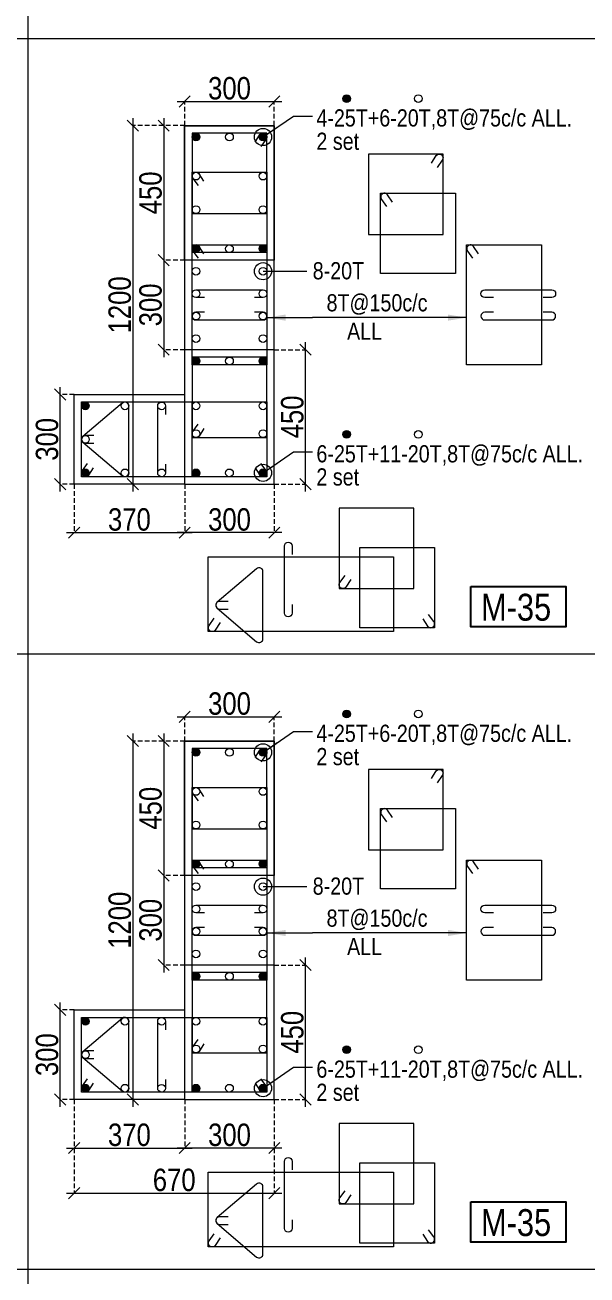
# Model space of a CAD drawing. Header units: millimetres. Extents: x 1112055 to 3390982, y -148532 to 766891.
# Drawn here: x 2112523 to 2120045, y 28875 to 45613 of the extents above; entities that cross this region are included whole.
import ezdxf
from ezdxf.enums import TextEntityAlignment as Align

# ---------------------------------------------------------------- set-up
doc = ezdxf.new("R2010")
doc.units = ezdxf.units.MM
doc.header["$PDMODE"] = 35
doc.header["$PDSIZE"] = -25
doc.linetypes.add('DASHED2', pattern=[0.375, 0.25, -0.125])
for name, color, linetype, lineweight in [('B COL', 1, 'Continuous', 30), ('B COL. SIZE DIM', 220, 'Continuous', 25), ('B COLSCH', 204, 'Continuous', 20), ('B STEEL', 34, 'Continuous', 15), ('B-ST TEXT', 7, 'Continuous', 9)]:
    doc.layers.add(name, color=color, linetype=linetype, lineweight=lineweight)
doc.layers.add('B TEXT', color=7, linetype='Continuous')
doc.styles.add('dim inside', font='romans.shx', dxfattribs={"width": 0.8, "height": 125})
doc.styles.add('SWINC', font='swissc.ttf')
doc.styles.add('TAHOMA', font='tahoma.ttf')
doc.dimstyles.new('dim inside', dxfattribs={"dimtxt": 125, "dimasz": 100, "dimexe": 0, "dimexo": 0, "dimgap": 10, "dimtad": 0, "dimdec": 0, "dimzin": 0, "dimdsep": 46, "dimtxsty": 'dim inside', "dimblk": 'SMALL', "dimcen": 0.09, "dimadec": 0, "dimazin": 0, "dimtfac": 1, "dimtdec": 0, "dimtofl": 0, "dimtmove": 0, "dimatfit": 3, "dimfxl": 1, "dimtolj": 1, "dimtzin": 0, "dimarcsym": 2})
doc.dimstyles.new('PARESH', dxfattribs={"dimscale": 0, "dimtxt": 300, "dimasz": 150, "dimexe": 150, "dimexo": 150, "dimgap": 25, "dimtad": 1, "dimdec": 0, "dimzin": 0, "dimdsep": 46, "dimtxsty": 'TAHOMA', "dimblk": 'ARCHTICK', "dimcen": 100, "dimdle": 150, "dimclrd": 251, "dimclre": 251, "dimclrt": 6, "dimadec": 0, "dimazin": 0, "dimtfac": 1, "dimtdec": 0, "dimtix": 1, "dimtofl": 0, "dimtmove": 0, "dimatfit": 2, "dimfxl": 0.18, "dimtolj": 1, "dimtzin": 0, "dimlwd": 9, "dimlwe": 9, "dimarcsym": 0})

# ---------------------------------------------------------------- blocks, each defined once
blk = doc.blocks.new('_Oblique')
at = {"color": 0, "linetype": 'ByBlock', "lineweight": -2}
blk.add_line((-0.5, -0.5), (0.5, 0.5), dxfattribs=at)
blk = doc.blocks.new('*D3681')
at = {"layer": 'B COL. SIZE DIM', "color": 250, "lineweight": 9, "ltscale": 250, "transparency": 16777216}
blk.add_line((2114560, 36350), (2115960, 36350), dxfattribs=at)
at = {"layer": 'B COL. SIZE DIM', "color": 250, "linetype": 'DASHED2', "lineweight": 9, "ltscale": 250, "transparency": 16777216}
for p, q in [((2114660, 36025), (2114660, 36350)), ((2115860, 36025), (2115860, 36350))]:
    blk.add_line(p, q, dxfattribs=at)
at = {"layer": 'Defpoints', "color": 0, "transparency": 16777216}
for p in [(2115860, 36350), (2114660, 36025), (2115860, 36025)]:
    blk.add_point(p, dxfattribs=at)
at = {"layer": 'B COL. SIZE DIM', "color": 250, "lineweight": 9, "transparency": 16777216, "xscale": 150, "yscale": 150, "zscale": 150, "rotation": 180}
blk.add_blockref('_Oblique', (2114660, 36350), dxfattribs=at)
at = {"layer": 'B COL. SIZE DIM', "color": 250, "lineweight": 9, "transparency": 16777216, "xscale": 150, "yscale": 150, "zscale": 150}
blk.add_blockref('_Oblique', (2115860, 36350), dxfattribs=at)
at = {"layer": 'B COL. SIZE DIM', "color": 6, "transparency": 16777216, "insert": (2115260, 36525), "char_height": 300, "attachment_point": 5, "style": 'SWINC'}
blk.add_mtext('\\A1;300', dxfattribs=at)
blk = doc.blocks.new('*D3682')
at = {"layer": 'B COL. SIZE DIM', "color": 250, "lineweight": 9, "ltscale": 250, "transparency": 16777216}
blk.add_line((2114379, 34325), (2114379, 32925), dxfattribs=at)
at = {"layer": 'B COL. SIZE DIM', "color": 250, "linetype": 'DASHED2', "lineweight": 9, "ltscale": 250, "transparency": 16777216}
for p, q in [((2114660, 34225), (2114379, 34225)), ((2114660, 33025), (2114379, 33025))]:
    blk.add_line(p, q, dxfattribs=at)
at = {"layer": 'Defpoints', "color": 0, "transparency": 16777216}
for p in [(2114660, 34225), (2114379, 33025), (2114660, 33025)]:
    blk.add_point(p, dxfattribs=at)
at = {"layer": 'B COL. SIZE DIM', "color": 250, "lineweight": 9, "transparency": 16777216, "xscale": 150, "yscale": 150, "zscale": 150}
for p, rotation in [((2114379, 34225), 90), ((2114379, 33025), 270)]:
    blk.add_blockref('_Oblique', p, dxfattribs=dict(at, rotation=rotation))
at = {"layer": 'B COL. SIZE DIM', "color": 6, "transparency": 16777216, "insert": (2114204, 33625), "char_height": 300, "attachment_point": 5, "rotation": 90, "style": 'SWINC'}
blk.add_mtext('\\A1;300', dxfattribs=at)
blk = doc.blocks.new('*D3683')
at = {"layer": 'B COL. SIZE DIM', "color": 250, "lineweight": 9, "ltscale": 250, "transparency": 16777216}
blk.add_line((2114379, 36125), (2114379, 34125), dxfattribs=at)
at = {"layer": 'B COL. SIZE DIM', "color": 250, "linetype": 'DASHED2', "lineweight": 9, "ltscale": 250, "transparency": 16777216}
for p, q in [((2114660, 36025), (2114379, 36025)), ((2114660, 34225), (2114379, 34225))]:
    blk.add_line(p, q, dxfattribs=at)
at = {"layer": 'Defpoints', "color": 0, "transparency": 16777216}
for p in [(2114660, 36025), (2114379, 34225), (2114660, 34225)]:
    blk.add_point(p, dxfattribs=at)
at = {"layer": 'B COL. SIZE DIM', "color": 250, "lineweight": 9, "transparency": 16777216, "xscale": 150, "yscale": 150, "zscale": 150}
for p, rotation in [((2114379, 36025), 90), ((2114379, 34225), 270)]:
    blk.add_blockref('_Oblique', p, dxfattribs=dict(at, rotation=rotation))
at = {"layer": 'B COL. SIZE DIM', "color": 6, "transparency": 16777216, "insert": (2114204, 35125), "char_height": 300, "attachment_point": 5, "rotation": 90, "style": 'SWINC'}
blk.add_mtext('\\A1;450', dxfattribs=at)
blk = doc.blocks.new('*D3684')
at = {"layer": 'B COL. SIZE DIM', "color": 250, "linetype": 'DASHED2', "lineweight": 9, "ltscale": 250, "transparency": 16777216}
for p, q in [((2115860, 33025), (2116277, 33025)), ((2115860, 31225), (2116277, 31225))]:
    blk.add_line(p, q, dxfattribs=at)
at = {"layer": 'B COL. SIZE DIM', "color": 250, "lineweight": 9, "ltscale": 250, "transparency": 16777216}
blk.add_line((2116277, 31125), (2116277, 33125), dxfattribs=at)
at = {"layer": 'Defpoints', "color": 0, "transparency": 16777216}
for p in [(2115860, 33025), (2116277, 33025), (2115860, 31225)]:
    blk.add_point(p, dxfattribs=at)
at = {"layer": 'B COL. SIZE DIM', "color": 250, "lineweight": 9, "transparency": 16777216, "xscale": 150, "yscale": 150, "zscale": 150}
for p, rotation in [((2116277, 33025), 90), ((2116277, 31225), 270)]:
    blk.add_blockref('_Oblique', p, dxfattribs=dict(at, rotation=rotation))
at = {"layer": 'B COL. SIZE DIM', "color": 6, "transparency": 16777216, "insert": (2116102, 32125), "char_height": 300, "attachment_point": 5, "rotation": 90, "style": 'SWINC'}
blk.add_mtext('\\A1;450', dxfattribs=at)
blk = doc.blocks.new('*D3685')
at = {"layer": 'B COL. SIZE DIM', "color": 250, "lineweight": 9, "ltscale": 250, "transparency": 16777216}
blk.add_line((2113967, 36125), (2113967, 31125), dxfattribs=at)
at = {"layer": 'B COL. SIZE DIM', "color": 250, "linetype": 'DASHED2', "lineweight": 9, "ltscale": 250, "transparency": 16777216}
for p, q in [((2114660, 36025), (2113967, 36025)), ((2114660, 31225), (2113967, 31225))]:
    blk.add_line(p, q, dxfattribs=at)
at = {"layer": 'Defpoints', "color": 0, "transparency": 16777216}
for p in [(2114660, 36025), (2113967, 31225), (2114660, 31225)]:
    blk.add_point(p, dxfattribs=at)
at = {"layer": 'B COL. SIZE DIM', "color": 250, "lineweight": 9, "transparency": 16777216, "xscale": 150, "yscale": 150, "zscale": 150}
for p, rotation in [((2113967, 36025), 90), ((2113967, 31225), 270)]:
    blk.add_blockref('_Oblique', p, dxfattribs=dict(at, rotation=rotation))
at = {"layer": 'B COL. SIZE DIM', "color": 6, "transparency": 16777216, "insert": (2113792, 33625), "char_height": 300, "attachment_point": 5, "rotation": 90, "style": 'SWINC'}
blk.add_mtext('\\A1;1200', dxfattribs=at)
blk = doc.blocks.new('*D3686')
at = {"layer": 'B COL. SIZE DIM', "color": 250, "linetype": 'DASHED2', "lineweight": 9, "ltscale": 250, "transparency": 16777216}
for p, q in [((2114660, 31225), (2114660, 30575)), ((2115860, 31225), (2115860, 30575))]:
    blk.add_line(p, q, dxfattribs=at)
at = {"layer": 'B COL. SIZE DIM', "color": 250, "lineweight": 9, "ltscale": 250, "transparency": 16777216}
blk.add_line((2115960, 30575), (2114560, 30575), dxfattribs=at)
at = {"layer": 'Defpoints', "color": 0, "transparency": 16777216}
for p in [(2114660, 31225), (2115860, 31225), (2114660, 30575)]:
    blk.add_point(p, dxfattribs=at)
at = {"layer": 'B COL. SIZE DIM', "color": 250, "lineweight": 9, "transparency": 16777216, "xscale": 150, "yscale": 150, "zscale": 150, "rotation": 180}
blk.add_blockref('_Oblique', (2114660, 30575), dxfattribs=at)
at = {"layer": 'B COL. SIZE DIM', "color": 250, "lineweight": 9, "transparency": 16777216, "xscale": 150, "yscale": 150, "zscale": 150}
blk.add_blockref('_Oblique', (2115860, 30575), dxfattribs=at)
at = {"layer": 'B COL. SIZE DIM', "color": 6, "transparency": 16777216, "insert": (2115260, 30750), "char_height": 300, "attachment_point": 5, "style": 'SWINC'}
blk.add_mtext('\\A1;300', dxfattribs=at)
blk = doc.blocks.new('_ArchTick')
at = {"color": 0, "linetype": 'ByBlock', "const_width": 0.15}
blk.add_lwpolyline([(-0.5, -0.5), (0.5, 0.5)], dxfattribs=at)
blk = doc.blocks.new('*D3577')
at = {"layer": 'B COL. SIZE DIM', "color": 250, "linetype": 'DASHED2', "lineweight": 9, "ltscale": 250, "transparency": 16777216}
for p, q in [((2113180, 31225), (2113180, 30575)), ((2114660, 31225), (2114660, 30575))]:
    blk.add_line(p, q, dxfattribs=at)
at = {"layer": 'B COL. SIZE DIM', "color": 250, "lineweight": 9, "ltscale": 250, "transparency": 16777216}
blk.add_line((2113080, 30575), (2114760, 30575), dxfattribs=at)
at = {"layer": 'Defpoints', "color": 0, "transparency": 16777216}
for p in [(2113180, 31225), (2114660, 31225), (2114660, 30575)]:
    blk.add_point(p, dxfattribs=at)
at = {"layer": 'B COL. SIZE DIM', "color": 250, "lineweight": 9, "transparency": 16777216, "xscale": 150, "yscale": 150, "zscale": 150, "rotation": 180}
blk.add_blockref('_Oblique', (2113180, 30575), dxfattribs=at)
at = {"layer": 'B COL. SIZE DIM', "color": 250, "lineweight": 9, "transparency": 16777216, "xscale": 150, "yscale": 150, "zscale": 150}
blk.add_blockref('_Oblique', (2114660, 30575), dxfattribs=at)
at = {"layer": 'B COL. SIZE DIM', "color": 6, "transparency": 16777216, "insert": (2113920, 30750), "char_height": 300, "attachment_point": 5, "style": 'SWINC'}
blk.add_mtext('\\A1;370', dxfattribs=at)
blk = doc.blocks.new('*D3578')
at = {"layer": 'B COL. SIZE DIM', "color": 250, "lineweight": 9, "ltscale": 250, "transparency": 16777216}
blk.add_line((2112994, 31125), (2112994, 32525), dxfattribs=at)
at = {"layer": 'B COL. SIZE DIM', "color": 250, "linetype": 'DASHED2', "lineweight": 9, "ltscale": 250, "transparency": 16777216}
for p, q in [((2113180, 32425), (2112994, 32425)), ((2113180, 31225), (2112994, 31225))]:
    blk.add_line(p, q, dxfattribs=at)
at = {"layer": 'Defpoints', "color": 0, "transparency": 16777216}
for p in [(2112994, 32425), (2113180, 32425), (2113180, 31225)]:
    blk.add_point(p, dxfattribs=at)
at = {"layer": 'B COL. SIZE DIM', "color": 250, "lineweight": 9, "transparency": 16777216, "xscale": 150, "yscale": 150, "zscale": 150}
for p, rotation in [((2112994, 32425), 90), ((2112994, 31225), 270)]:
    blk.add_blockref('_Oblique', p, dxfattribs=dict(at, rotation=rotation))
at = {"layer": 'B COL. SIZE DIM', "color": 6, "transparency": 16777216, "insert": (2112819, 31825), "char_height": 300, "attachment_point": 5, "rotation": 90, "style": 'SWINC'}
blk.add_mtext('\\A1;300', dxfattribs=at)
blk = doc.blocks.new('*D3579')
at = {"layer": 'B COL. SIZE DIM', "color": 250, "lineweight": 9, "ltscale": 250, "transparency": 16777216}
blk.add_line((2114560, 44589), (2115960, 44589), dxfattribs=at)
at = {"layer": 'B COL. SIZE DIM', "color": 250, "linetype": 'DASHED2', "lineweight": 9, "ltscale": 250, "transparency": 16777216}
for p, q in [((2114660, 44265), (2114660, 44589)), ((2115860, 44265), (2115860, 44589))]:
    blk.add_line(p, q, dxfattribs=at)
at = {"layer": 'Defpoints', "color": 0, "transparency": 16777216}
for p in [(2115860, 44589), (2114660, 44265), (2115860, 44265)]:
    blk.add_point(p, dxfattribs=at)
at = {"layer": 'B COL. SIZE DIM', "color": 250, "lineweight": 9, "transparency": 16777216, "xscale": 150, "yscale": 150, "zscale": 150, "rotation": 180}
blk.add_blockref('_Oblique', (2114660, 44589), dxfattribs=at)
at = {"layer": 'B COL. SIZE DIM', "color": 250, "lineweight": 9, "transparency": 16777216, "xscale": 150, "yscale": 150, "zscale": 150}
blk.add_blockref('_Oblique', (2115860, 44589), dxfattribs=at)
at = {"layer": 'B COL. SIZE DIM', "color": 6, "transparency": 16777216, "insert": (2115260, 44764), "char_height": 300, "attachment_point": 5, "style": 'SWINC'}
blk.add_mtext('\\A1;300', dxfattribs=at)
blk = doc.blocks.new('*D3580')
at = {"layer": 'B COL. SIZE DIM', "color": 250, "lineweight": 9, "ltscale": 250, "transparency": 16777216}
blk.add_line((2114379, 42565), (2114379, 41165), dxfattribs=at)
at = {"layer": 'B COL. SIZE DIM', "color": 250, "linetype": 'DASHED2', "lineweight": 9, "ltscale": 250, "transparency": 16777216}
for p, q in [((2114660, 42465), (2114379, 42465)), ((2114660, 41265), (2114379, 41265))]:
    blk.add_line(p, q, dxfattribs=at)
at = {"layer": 'Defpoints', "color": 0, "transparency": 16777216}
for p in [(2114660, 42465), (2114379, 41265), (2114660, 41265)]:
    blk.add_point(p, dxfattribs=at)
at = {"layer": 'B COL. SIZE DIM', "color": 250, "lineweight": 9, "transparency": 16777216, "xscale": 150, "yscale": 150, "zscale": 150}
for p, rotation in [((2114379, 42465), 90), ((2114379, 41265), 270)]:
    blk.add_blockref('_Oblique', p, dxfattribs=dict(at, rotation=rotation))
at = {"layer": 'B COL. SIZE DIM', "color": 6, "transparency": 16777216, "insert": (2114204, 41865), "char_height": 300, "attachment_point": 5, "rotation": 90, "style": 'SWINC'}
blk.add_mtext('\\A1;300', dxfattribs=at)
blk = doc.blocks.new('*D3581')
at = {"layer": 'B COL. SIZE DIM', "color": 250, "lineweight": 9, "ltscale": 250, "transparency": 16777216}
blk.add_line((2114379, 44365), (2114379, 42365), dxfattribs=at)
at = {"layer": 'B COL. SIZE DIM', "color": 250, "linetype": 'DASHED2', "lineweight": 9, "ltscale": 250, "transparency": 16777216}
for p, q in [((2114660, 44265), (2114379, 44265)), ((2114660, 42465), (2114379, 42465))]:
    blk.add_line(p, q, dxfattribs=at)
at = {"layer": 'Defpoints', "color": 0, "transparency": 16777216}
for p in [(2114660, 44265), (2114379, 42465), (2114660, 42465)]:
    blk.add_point(p, dxfattribs=at)
at = {"layer": 'B COL. SIZE DIM', "color": 250, "lineweight": 9, "transparency": 16777216, "xscale": 150, "yscale": 150, "zscale": 150}
for p, rotation in [((2114379, 44265), 90), ((2114379, 42465), 270)]:
    blk.add_blockref('_Oblique', p, dxfattribs=dict(at, rotation=rotation))
at = {"layer": 'B COL. SIZE DIM', "color": 6, "transparency": 16777216, "insert": (2114204, 43365), "char_height": 300, "attachment_point": 5, "rotation": 90, "style": 'SWINC'}
blk.add_mtext('\\A1;450', dxfattribs=at)
blk = doc.blocks.new('*D3582')
at = {"layer": 'B COL. SIZE DIM', "color": 250, "lineweight": 9, "ltscale": 250, "transparency": 16777216}
blk.add_line((2116277, 39365), (2116277, 41365), dxfattribs=at)
at = {"layer": 'B COL. SIZE DIM', "color": 250, "linetype": 'DASHED2', "lineweight": 9, "ltscale": 250, "transparency": 16777216}
for p, q in [((2115860, 41265), (2116277, 41265)), ((2115860, 39465), (2116277, 39465))]:
    blk.add_line(p, q, dxfattribs=at)
at = {"layer": 'Defpoints', "color": 0, "transparency": 16777216}
for p in [(2115860, 41265), (2116277, 41265), (2115860, 39465)]:
    blk.add_point(p, dxfattribs=at)
at = {"layer": 'B COL. SIZE DIM', "color": 250, "lineweight": 9, "transparency": 16777216, "xscale": 150, "yscale": 150, "zscale": 150}
for p, rotation in [((2116277, 41265), 90), ((2116277, 39465), 270)]:
    blk.add_blockref('_Oblique', p, dxfattribs=dict(at, rotation=rotation))
at = {"layer": 'B COL. SIZE DIM', "color": 6, "transparency": 16777216, "insert": (2116102, 40365), "char_height": 300, "attachment_point": 5, "rotation": 90, "style": 'SWINC'}
blk.add_mtext('\\A1;450', dxfattribs=at)
blk = doc.blocks.new('*D3583')
at = {"layer": 'B COL. SIZE DIM', "color": 250, "lineweight": 9, "ltscale": 250, "transparency": 16777216}
blk.add_line((2113967, 44365), (2113967, 39365), dxfattribs=at)
at = {"layer": 'B COL. SIZE DIM', "color": 250, "linetype": 'DASHED2', "lineweight": 9, "ltscale": 250, "transparency": 16777216}
for p, q in [((2114660, 44265), (2113967, 44265)), ((2114660, 39465), (2113967, 39465))]:
    blk.add_line(p, q, dxfattribs=at)
at = {"layer": 'Defpoints', "color": 0, "transparency": 16777216}
for p in [(2114660, 44265), (2113967, 39465), (2114660, 39465)]:
    blk.add_point(p, dxfattribs=at)
at = {"layer": 'B COL. SIZE DIM', "color": 250, "lineweight": 9, "transparency": 16777216, "xscale": 150, "yscale": 150, "zscale": 150}
for p, rotation in [((2113967, 44265), 90), ((2113967, 39465), 270)]:
    blk.add_blockref('_Oblique', p, dxfattribs=dict(at, rotation=rotation))
at = {"layer": 'B COL. SIZE DIM', "color": 6, "transparency": 16777216, "insert": (2113792, 41865), "char_height": 300, "attachment_point": 5, "rotation": 90, "style": 'SWINC'}
blk.add_mtext('\\A1;1200', dxfattribs=at)
blk = doc.blocks.new('*D3584')
at = {"layer": 'B COL. SIZE DIM', "color": 250, "linetype": 'DASHED2', "lineweight": 9, "ltscale": 250, "transparency": 16777216}
for p, q in [((2114660, 39465), (2114660, 38815)), ((2115860, 39465), (2115860, 38815))]:
    blk.add_line(p, q, dxfattribs=at)
at = {"layer": 'B COL. SIZE DIM', "color": 250, "lineweight": 9, "ltscale": 250, "transparency": 16777216}
blk.add_line((2115960, 38815), (2114560, 38815), dxfattribs=at)
at = {"layer": 'Defpoints', "color": 0, "transparency": 16777216}
for p in [(2114660, 39465), (2115860, 39465), (2114660, 38815)]:
    blk.add_point(p, dxfattribs=at)
at = {"layer": 'B COL. SIZE DIM', "color": 250, "lineweight": 9, "transparency": 16777216, "xscale": 150, "yscale": 150, "zscale": 150, "rotation": 180}
blk.add_blockref('_Oblique', (2114660, 38815), dxfattribs=at)
at = {"layer": 'B COL. SIZE DIM', "color": 250, "lineweight": 9, "transparency": 16777216, "xscale": 150, "yscale": 150, "zscale": 150}
blk.add_blockref('_Oblique', (2115860, 38815), dxfattribs=at)
at = {"layer": 'B COL. SIZE DIM', "color": 6, "transparency": 16777216, "insert": (2115260, 38990), "char_height": 300, "attachment_point": 5, "style": 'SWINC'}
blk.add_mtext('\\A1;300', dxfattribs=at)
blk = doc.blocks.new('*D3585')
at = {"layer": 'B COL. SIZE DIM', "color": 250, "linetype": 'DASHED2', "lineweight": 9, "ltscale": 250, "transparency": 16777216}
for p, q in [((2113180, 39465), (2113180, 38815)), ((2114660, 39465), (2114660, 38815))]:
    blk.add_line(p, q, dxfattribs=at)
at = {"layer": 'B COL. SIZE DIM', "color": 250, "lineweight": 9, "ltscale": 250, "transparency": 16777216}
blk.add_line((2113080, 38815), (2114760, 38815), dxfattribs=at)
at = {"layer": 'Defpoints', "color": 0, "transparency": 16777216}
for p in [(2113180, 39465), (2114660, 39465), (2114660, 38815)]:
    blk.add_point(p, dxfattribs=at)
at = {"layer": 'B COL. SIZE DIM', "color": 250, "lineweight": 9, "transparency": 16777216, "xscale": 150, "yscale": 150, "zscale": 150, "rotation": 180}
blk.add_blockref('_Oblique', (2113180, 38815), dxfattribs=at)
at = {"layer": 'B COL. SIZE DIM', "color": 250, "lineweight": 9, "transparency": 16777216, "xscale": 150, "yscale": 150, "zscale": 150}
blk.add_blockref('_Oblique', (2114660, 38815), dxfattribs=at)
at = {"layer": 'B COL. SIZE DIM', "color": 6, "transparency": 16777216, "insert": (2113920, 38990), "char_height": 300, "attachment_point": 5, "style": 'SWINC'}
blk.add_mtext('\\A1;370', dxfattribs=at)
blk = doc.blocks.new('*D3586')
at = {"layer": 'B COL. SIZE DIM', "color": 250, "lineweight": 9, "ltscale": 250, "transparency": 16777216}
blk.add_line((2112994, 39365), (2112994, 40765), dxfattribs=at)
at = {"layer": 'B COL. SIZE DIM', "color": 250, "linetype": 'DASHED2', "lineweight": 9, "ltscale": 250, "transparency": 16777216}
for p, q in [((2113180, 40665), (2112994, 40665)), ((2113180, 39465), (2112994, 39465))]:
    blk.add_line(p, q, dxfattribs=at)
at = {"layer": 'Defpoints', "color": 0, "transparency": 16777216}
for p in [(2112994, 40665), (2113180, 40665), (2113180, 39465)]:
    blk.add_point(p, dxfattribs=at)
at = {"layer": 'B COL. SIZE DIM', "color": 250, "lineweight": 9, "transparency": 16777216, "xscale": 150, "yscale": 150, "zscale": 150}
for p, rotation in [((2112994, 40665), 90), ((2112994, 39465), 270)]:
    blk.add_blockref('_Oblique', p, dxfattribs=dict(at, rotation=rotation))
at = {"layer": 'B COL. SIZE DIM', "color": 6, "transparency": 16777216, "insert": (2112819, 40065), "char_height": 300, "attachment_point": 5, "rotation": 90, "style": 'SWINC'}
blk.add_mtext('\\A1;300', dxfattribs=at)
blk = doc.blocks.new('*D3611')
at = {"layer": 'B COL. SIZE DIM', "color": 250, "linetype": 'DASHED2', "lineweight": 9, "ltscale": 250, "transparency": 16777216}
for p, q in [((2113180, 31225), (2113180, 29971)), ((2115860, 31225), (2115860, 29971))]:
    blk.add_line(p, q, dxfattribs=at)
at = {"layer": 'B COL. SIZE DIM', "color": 250, "lineweight": 9, "ltscale": 250, "transparency": 16777216}
blk.add_line((2113080, 29971), (2115960, 29971), dxfattribs=at)
at = {"layer": 'Defpoints', "color": 0, "transparency": 16777216}
for p in [(2113180, 31225), (2115860, 31225), (2115860, 29971)]:
    blk.add_point(p, dxfattribs=at)
at = {"layer": 'B COL. SIZE DIM', "color": 250, "lineweight": 9, "transparency": 16777216, "xscale": 150, "yscale": 150, "zscale": 150, "rotation": 180}
blk.add_blockref('_Oblique', (2113180, 29971), dxfattribs=at)
at = {"layer": 'B COL. SIZE DIM', "color": 250, "lineweight": 9, "transparency": 16777216, "xscale": 150, "yscale": 150, "zscale": 150}
blk.add_blockref('_Oblique', (2115860, 29971), dxfattribs=at)
at = {"layer": 'B COL. SIZE DIM', "color": 6, "transparency": 16777216, "insert": (2114520, 30146), "char_height": 300, "attachment_point": 5, "style": 'SWINC'}
blk.add_mtext('\\A1;670', dxfattribs=at)

msp = doc.modelspace()

# ---------------------------------------------------------------- hatches: boundary and pattern name
at = {"layer": 'B STEEL', "lineweight": 13}
h = msp.add_hatch(color=256, dxfattribs=at)
h.dxf.hatch_style = 1
edge = h.paths.add_edge_path()
edge.add_ellipse((2116828.2, 44628.1), major_axis=(51.4, 0), ratio=1, start_angle=0, end_angle=360)
h = msp.add_hatch(color=256, dxfattribs=at)
h.dxf.hatch_style = 1
edge = h.paths.add_edge_path()
edge.add_ellipse((2114811.3, 44113.2), major_axis=(51.4, 0), ratio=1, start_angle=0, end_angle=360)
h = msp.add_hatch(color=256, dxfattribs=at)
h.dxf.hatch_style = 1
edge = h.paths.add_edge_path()
edge.add_ellipse((2115708.5, 44113.2), major_axis=(51.4, 0), ratio=1, start_angle=0, end_angle=360)
h = msp.add_hatch(color=256, dxfattribs=at)
h.dxf.hatch_style = 1
edge = h.paths.add_edge_path()
edge.add_ellipse((2114811.3, 42616), major_axis=(51.4, 0), ratio=1, start_angle=0, end_angle=360)
h = msp.add_hatch(color=256, dxfattribs=at)
h.dxf.hatch_style = 1
edge = h.paths.add_edge_path()
edge.add_ellipse((2115708.5, 42616), major_axis=(51.4, 0), ratio=1, start_angle=0, end_angle=360)
h = msp.add_hatch(color=256, dxfattribs=at)
h.dxf.hatch_style = 1
edge = h.paths.add_edge_path()
edge.add_ellipse((2114811.3, 41113.2), major_axis=(51.4, 0), ratio=1, start_angle=0, end_angle=360)
h = msp.add_hatch(color=256, dxfattribs=at)
h.dxf.hatch_style = 1
edge = h.paths.add_edge_path()
edge.add_ellipse((2115708.5, 41113.2), major_axis=(51.4, 0), ratio=1, start_angle=0, end_angle=360)
h = msp.add_hatch(color=256, dxfattribs=at)
h.dxf.hatch_style = 1
edge = h.paths.add_edge_path()
edge.add_ellipse((2113331.4, 40513.2), major_axis=(51.4, 0), ratio=1, start_angle=0, end_angle=360)
h = msp.add_hatch(color=256, dxfattribs=at)
h.dxf.hatch_style = 1
edge = h.paths.add_edge_path()
edge.add_ellipse((2116828.2, 40130.9), major_axis=(51.4, 0), ratio=1, start_angle=0, end_angle=360)
h = msp.add_hatch(color=256, dxfattribs=at)
h.dxf.hatch_style = 1
edge = h.paths.add_edge_path()
edge.add_ellipse((2113331.4, 39616), major_axis=(51.4, 0), ratio=1, start_angle=0, end_angle=360)
h = msp.add_hatch(color=256, dxfattribs=at)
h.dxf.hatch_style = 1
edge = h.paths.add_edge_path()
edge.add_ellipse((2114811.3, 39616), major_axis=(51.4, 0), ratio=1, start_angle=0, end_angle=360)
h = msp.add_hatch(color=256, dxfattribs=at)
h.dxf.hatch_style = 1
edge = h.paths.add_edge_path()
edge.add_ellipse((2115708.5, 39616), major_axis=(51.4, 0), ratio=1, start_angle=0, end_angle=360)
h = msp.add_hatch(color=256, dxfattribs=at)
h.dxf.hatch_style = 1
edge = h.paths.add_edge_path()
edge.add_ellipse((2116828.2, 36388.2), major_axis=(51.4, 0), ratio=1, start_angle=0, end_angle=360)
h = msp.add_hatch(color=256, dxfattribs=at)
h.dxf.hatch_style = 1
edge = h.paths.add_edge_path()
edge.add_ellipse((2114811.3, 35873.3), major_axis=(51.4, 0), ratio=1, start_angle=0, end_angle=360)
h = msp.add_hatch(color=256, dxfattribs=at)
h.dxf.hatch_style = 1
edge = h.paths.add_edge_path()
edge.add_ellipse((2115708.5, 35873.3), major_axis=(51.4, 0), ratio=1, start_angle=0, end_angle=360)
h = msp.add_hatch(color=256, dxfattribs=at)
h.dxf.hatch_style = 1
edge = h.paths.add_edge_path()
edge.add_ellipse((2114811.3, 34376.2), major_axis=(51.4, 0), ratio=1, start_angle=0, end_angle=360)
h = msp.add_hatch(color=256, dxfattribs=at)
h.dxf.hatch_style = 1
edge = h.paths.add_edge_path()
edge.add_ellipse((2115708.5, 34376.2), major_axis=(51.4, 0), ratio=1, start_angle=0, end_angle=360)
h = msp.add_hatch(color=256, dxfattribs=at)
h.dxf.hatch_style = 1
edge = h.paths.add_edge_path()
edge.add_ellipse((2114811.3, 32873.3), major_axis=(51.4, 0), ratio=1, start_angle=0, end_angle=360)
h = msp.add_hatch(color=256, dxfattribs=at)
h.dxf.hatch_style = 1
edge = h.paths.add_edge_path()
edge.add_ellipse((2115708.5, 32873.3), major_axis=(51.4, 0), ratio=1, start_angle=0, end_angle=360)
h = msp.add_hatch(color=256, dxfattribs=at)
h.dxf.hatch_style = 1
edge = h.paths.add_edge_path()
edge.add_ellipse((2113331.4, 32273.3), major_axis=(51.4, 0), ratio=1, start_angle=0, end_angle=360)
h = msp.add_hatch(color=256, dxfattribs=at)
h.dxf.hatch_style = 1
edge = h.paths.add_edge_path()
edge.add_ellipse((2116828.2, 31891.1), major_axis=(51.4, 0), ratio=1, start_angle=0, end_angle=360)
h = msp.add_hatch(color=256, dxfattribs=at)
h.dxf.hatch_style = 1
edge = h.paths.add_edge_path()
edge.add_ellipse((2113331.4, 31376.2), major_axis=(51.4, 0), ratio=1, start_angle=0, end_angle=360)
h = msp.add_hatch(color=256, dxfattribs=at)
h.dxf.hatch_style = 1
edge = h.paths.add_edge_path()
edge.add_ellipse((2114811.3, 31376.2), major_axis=(51.4, 0), ratio=1, start_angle=0, end_angle=360)
h = msp.add_hatch(color=256, dxfattribs=at)
h.dxf.hatch_style = 1
edge = h.paths.add_edge_path()
edge.add_ellipse((2115708.5, 31376.2), major_axis=(51.4, 0), ratio=1, start_angle=0, end_angle=360)

# ---------------------------------------------------------------- linework, layer by layer
at = {"layer": 'B COL', "lineweight": 13}
for points in [[(2114659.9, 39464.6), (2115859.9, 39464.6), (2115859.9, 44264.6), (2114659.9, 44264.6)], [(2114659.9, 44264.6), (2115859.9, 44264.6), (2115859.9, 42464.6), (2114659.9, 42464.6)], [(2114659.9, 39464.6), (2115859.9, 39464.6), (2115859.9, 41264.6), (2114659.9, 41264.6)], [(2113179.9, 40664.6), (2114659.9, 40664.6), (2114659.9, 39464.6), (2113179.9, 39464.6)], [(2114659.9, 31224.8), (2115859.9, 31224.8), (2115859.9, 36024.8), (2114659.9, 36024.8)], [(2114659.9, 36024.8), (2115859.9, 36024.8), (2115859.9, 34224.8), (2114659.9, 34224.8)], [(2114659.9, 31224.8), (2115859.9, 31224.8), (2115859.9, 33024.8), (2114659.9, 33024.8)], [(2113179.9, 32424.8), (2114659.9, 32424.8), (2114659.9, 31224.8), (2113179.9, 31224.8)]]:
    msp.add_lwpolyline(points, close=True, dxfattribs=at)
at = {"layer": 'B COLSCH', "color": 250, "lineweight": 0}
for p, q in [((2112561.4, 86630.3), (2112561.4, 21698.7)), ((2079293.2, 45431), (2221391.2, 45431)), ((2079293.2, 37191.2), (2221391.2, 37191.2)), ((2079293.2, 28951.4), (2221391.2, 28951.4))]:
    msp.add_line(p, q, dxfattribs=at)
at = {"layer": 'B STEEL', "lineweight": 13}
for points in [[(2114759.9, 43088.9), (2115759.9, 43088.9), (2115759.9, 44164.6), (2114759.9, 44164.6)], [(2117119.4, 42808.3), (2118119.4, 42808.3), (2118119.4, 43884), (2117119.4, 43884)], [(2114759.9, 43640.3), (2115759.9, 43640.3), (2115759.9, 42564.6), (2114759.9, 42564.6)], [(2117283.3, 43359.7), (2118283.3, 43359.7), (2118283.3, 42284), (2117283.3, 42284)], [(2114759.9, 40088.9), (2115759.9, 40088.9), (2115759.9, 41164.6), (2114759.9, 41164.6)], [(2113279.9, 40564.6), (2115759.9, 40564.6), (2115759.9, 39564.6), (2113279.9, 39564.6)], [(2114759.9, 40564.6), (2115759.9, 40564.6), (2115759.9, 39564.6), (2114759.9, 39564.6)], [(2116727, 38065.6), (2117727, 38065.6), (2117727, 39141.3), (2116727, 39141.3)], [(2117004.5, 38617), (2118004.5, 38617), (2118004.5, 37541.3), (2117004.5, 37541.3)], [(2114976.6, 38490.3), (2117456.6, 38490.3), (2117456.6, 37490.3), (2114976.6, 37490.3)], [(2114759.9, 34849), (2115759.9, 34849), (2115759.9, 35924.8), (2114759.9, 35924.8)], [(2117119.4, 34568.5), (2118119.4, 34568.5), (2118119.4, 35644.2), (2117119.4, 35644.2)], [(2114759.9, 35400.5), (2115759.9, 35400.5), (2115759.9, 34324.8), (2114759.9, 34324.8)], [(2117283.3, 35119.9), (2118283.3, 35119.9), (2118283.3, 34044.2), (2117283.3, 34044.2)], [(2114759.9, 31849), (2115759.9, 31849), (2115759.9, 32924.8), (2114759.9, 32924.8)], [(2113279.9, 32324.8), (2115759.9, 32324.8), (2115759.9, 31324.8), (2113279.9, 31324.8)], [(2114759.9, 32324.8), (2115759.9, 32324.8), (2115759.9, 31324.8), (2114759.9, 31324.8)], [(2116727, 29825.7), (2117727, 29825.7), (2117727, 30901.4), (2116727, 30901.4)], [(2117004.5, 30377.1), (2118004.5, 30377.1), (2118004.5, 29301.4), (2117004.5, 29301.4)], [(2114976.6, 30250.4), (2117456.6, 30250.4), (2117456.6, 29250.4), (2114976.6, 29250.4)]]:
    msp.add_lwpolyline(points, close=True, dxfattribs=at)
for points in [[(2115602.9, 44044.4), (2115667.7, 44144.4, -1), (2115749.4, 44082), (2115680.3, 43987.1)], [(2117962.4, 43763.9), (2118027.1, 43863.8, -1), (2118108.9, 43801.4), (2118039.8, 43706.5)], [(2114916.9, 43520.1), (2114852.2, 43620.1, 1), (2114770.5, 43557.7), (2114839.5, 43462.8)], [(2117440.3, 43239.6), (2117375.6, 43339.5, 1), (2117293.9, 43277.1), (2117362.9, 43182.2)], [(2114401.5, 39730.2), (2114401.5, 39615.6, -1), (2114298.7, 39615.6), (2114298.7, 40512.8, -1), (2114401.5, 40512.8), (2114401.5, 40398.3)], [(2114916.9, 40209.1), (2114852.2, 40109.1, -1), (2114770.5, 40171.5), (2114839.5, 40266.4)], [(2113445.9, 40116), (2113331.4, 40116, 1), (2113331.4, 40013.2), (2113445.9, 40013.2)], [(2113437, 39684.8), (2113372.2, 39584.8, -1), (2113290.5, 39647.2), (2113359.5, 39742.1)], [(2115602.9, 39684.8), (2115667.7, 39584.8, 1), (2115749.4, 39647.2), (2115680.3, 39742.1)], [(2116098.2, 37853.5), (2116098.2, 37738.9, -1), (2115995.3, 37738.9), (2115995.3, 38636.1, -1), (2116098.2, 38636.1), (2116098.2, 38521.5)], [(2116884, 38185.8), (2116819.2, 38085.8, -1), (2116737.5, 38148.2), (2116806.6, 38243.1)], [(2115241.5, 37895), (2115126.9, 37895, 1), (2115126.9, 37792.2), (2115241.5, 37792.2)], [(2115133.6, 37610.5), (2115068.8, 37510.5, -1), (2114987.1, 37572.9), (2115056.1, 37667.8)], [(2117847.5, 37661.5), (2117912.2, 37561.5, 1), (2117994, 37623.9), (2117924.9, 37718.8)], [(2115602.9, 35804.6), (2115667.7, 35904.6, -1), (2115749.4, 35842.1), (2115680.3, 35747.2)], [(2117962.4, 35524), (2118027.1, 35624, -1), (2118108.9, 35561.6), (2118039.8, 35466.7)], [(2114916.9, 35280.3), (2114852.2, 35380.3, 1), (2114770.5, 35317.8), (2114839.5, 35222.9)], [(2117440.3, 34999.7), (2117375.6, 35099.7, 1), (2117293.9, 35037.3), (2117362.9, 34942.4)], [(2114401.5, 31490.4), (2114401.5, 31375.8, -1), (2114298.7, 31375.8), (2114298.7, 32273, -1), (2114401.5, 32273), (2114401.5, 32158.4)], [(2114916.9, 31969.2), (2114852.2, 31869.2, -1), (2114770.5, 31931.7), (2114839.5, 32026.6)], [(2113445.9, 31876.2), (2113331.4, 31876.2, 1), (2113331.4, 31773.3), (2113445.9, 31773.3)], [(2113437, 31444.9), (2113372.2, 31345, -1), (2113290.5, 31407.4), (2113359.5, 31502.3)], [(2115602.9, 31444.9), (2115667.7, 31345, 1), (2115749.4, 31407.4), (2115680.3, 31502.3)], [(2116098.2, 29613.6), (2116098.2, 29499.1, -1), (2115995.3, 29499.1), (2115995.3, 30396.2, -1), (2116098.2, 30396.2), (2116098.2, 30281.7)], [(2116884, 29945.9), (2116819.2, 29845.9, -1), (2116737.5, 29908.4), (2116806.6, 30003.2)], [(2115241.5, 29655.2), (2115126.9, 29655.2, 1), (2115126.9, 29552.3), (2115241.5, 29552.3)], [(2117847.5, 29421.6), (2117912.2, 29321.6, 1), (2117994, 29384.1), (2117924.9, 29479)], [(2115133.6, 29370.6), (2115068.8, 29270.6, -1), (2114987.1, 29333.1), (2115056.1, 29428)]]:
    msp.add_lwpolyline(points, format="xyb", dxfattribs=at)
at = {"layer": 'B STEEL', "color": 3, "lineweight": 13}
for points in [[(2115759.9, 41061.8), (2114759.9, 41061.8), (2114759.9, 42667.4), (2115759.9, 42667.4)], [(2119434.7, 41061.8), (2118434.7, 41061.8), (2118434.7, 42667.4), (2119434.7, 42667.4)], [(2115759.9, 32821.9), (2114759.9, 32821.9), (2114759.9, 34427.6), (2115759.9, 34427.6)], [(2119434.7, 32821.9), (2118434.7, 32821.9), (2118434.7, 34427.6), (2119434.7, 34427.6)]]:
    msp.add_lwpolyline(points, close=True, dxfattribs=at)
for points in [[(2114916.9, 42547.3), (2114852.2, 42647.2, 1), (2114770.5, 42584.8), (2114839.5, 42489.9)], [(2118591.7, 42547.3), (2118526.9, 42647.2, 1), (2118445.2, 42584.8), (2118514.2, 42489.9)], [(2114925.9, 41963.5), (2114811.3, 41963.5, -1), (2114811.3, 42066.3), (2115708.5, 42066.3, -1), (2115708.5, 41963.5), (2115593.9, 41963.5)], [(2118792.1, 41963.5), (2118677.6, 41963.5, -1), (2118677.6, 42066.3), (2119574.7, 42066.3, -1), (2119574.7, 41963.5), (2119460.2, 41963.5)], [(2114925.9, 41765.7), (2114811.3, 41765.7, 1), (2114811.3, 41662.9), (2115708.5, 41662.9, 1), (2115708.5, 41765.7), (2115593.9, 41765.7)], [(2118792.1, 41765.7), (2118677.6, 41765.7, 1), (2118677.6, 41662.9), (2119574.7, 41662.9, 1), (2119574.7, 41765.7), (2119460.2, 41765.7)], [(2114916.9, 34307.4), (2114852.2, 34407.4, 1), (2114770.5, 34345), (2114839.5, 34250.1)], [(2118591.7, 34307.4), (2118526.9, 34407.4, 1), (2118445.2, 34345), (2118514.2, 34250.1)], [(2114925.9, 33723.6), (2114811.3, 33723.6, -1), (2114811.3, 33826.5), (2115708.5, 33826.5, -1), (2115708.5, 33723.6), (2115593.9, 33723.6)], [(2118792.1, 33723.6), (2118677.6, 33723.6, -1), (2118677.6, 33826.5), (2119574.7, 33826.5, -1), (2119574.7, 33723.6), (2119460.2, 33723.6)], [(2114925.9, 33525.9), (2114811.3, 33525.9, 1), (2114811.3, 33423.1), (2115708.5, 33423.1, 1), (2115708.5, 33525.9), (2115593.9, 33525.9)], [(2118792.1, 33525.9), (2118677.6, 33525.9, 1), (2118677.6, 33423.1), (2119574.7, 33423.1, 1), (2119574.7, 33525.9), (2119460.2, 33525.9)]]:
    msp.add_lwpolyline(points, format="xyb", dxfattribs=at)
at = {"layer": 'B STEEL', "lineweight": 13}
for points in [[(2113828.2, 40553), (2113298.8, 40104.4, 0.4745188), (2113298.8, 40024.8), (2113828.2, 39576.2, 0.6323542), (2113912.1, 39616), (2113912.1, 40513.2, 0.6323544)], [(2115623.7, 38332), (2115094.4, 37883.4, 0.4745188), (2115094.4, 37803.8), (2115623.7, 37355.2, 0.6323542), (2115707.7, 37395), (2115707.7, 38292.2, 0.6323544)], [(2113828.2, 32313.2), (2113298.8, 31864.6, 0.4745188), (2113298.8, 31784.9), (2113828.2, 31336.3, 0.6323542), (2113912.1, 31376.2), (2113912.1, 32273.3, 0.6323544)], [(2115623.7, 30092.2), (2115094.4, 29643.6, 0.4745188), (2115094.4, 29563.9), (2115623.7, 29115.3, 0.6323542), (2115707.7, 29155.2), (2115707.7, 30052.3, 0.6323544)]]:
    msp.add_lwpolyline(points, format="xyb", close=True, dxfattribs=at)
for centre in [(2116828.2, 44628.1), (2117787.9, 44628.1), (2114811.3, 44113.2), (2115259.9, 44113.2), (2115708.5, 44113.2), (2114811.3, 43588.9), (2115708.5, 43588.9), (2114811.3, 43140.3), (2115708.5, 43140.3), (2114811.3, 42616), (2115259.9, 42616), (2115708.5, 42616), (2114811.3, 42315.4), (2115708.5, 42315.4), (2114811.3, 42014.9), (2115708.5, 42014.9), (2114811.3, 41714.3), (2115708.5, 41714.3), (2114811.3, 41413.8), (2115708.5, 41413.8), (2114811.3, 41113.2), (2115259.9, 41113.2), (2115708.5, 41113.2), (2113331.4, 40513.2), (2113860.7, 40513.2), (2114350.1, 40512.8), (2114811.3, 40513.2), (2115708.5, 40513.2), (2114811.3, 40140.3), (2115708.5, 40140.3), (2116828.2, 40130.9), (2117787.9, 40130.9), (2113331.4, 40064.6), (2113331.4, 39616), (2113860.7, 39616), (2114350.1, 39615.6), (2114811.3, 39616), (2115259.9, 39616), (2115708.5, 39616), (2116828.2, 36388.2), (2117787.9, 36388.2), (2114811.3, 35873.3), (2115259.9, 35873.3), (2115708.5, 35873.3), (2114811.3, 35349), (2115708.5, 35349), (2114811.3, 34900.5), (2115708.5, 34900.5), (2114811.3, 34376.2), (2115259.9, 34376.2), (2115708.5, 34376.2), (2114811.3, 34075.6), (2115708.5, 34075.6), (2114811.3, 33775), (2115708.5, 33775), (2114811.3, 33474.5), (2115708.5, 33474.5), (2114811.3, 33173.9), (2115708.5, 33173.9), (2114811.3, 32873.3), (2115259.9, 32873.3), (2115708.5, 32873.3), (2113331.4, 32273.3), (2113860.7, 32273.3), (2114350.1, 32273), (2114811.3, 32273.3), (2115708.5, 32273.3), (2113331.4, 31824.8), (2114811.3, 31900.5), (2115708.5, 31900.5), (2116828.2, 31891.1), (2117787.9, 31891.1), (2113331.4, 31376.2), (2113860.7, 31376.2), (2114350.1, 31375.8), (2114811.3, 31376.2), (2115259.9, 31376.2), (2115708.5, 31376.2)]:
    msp.add_circle(centre, 51.4, dxfattribs=at)
at = {"layer": 'B TEXT', "color": 1}
for points in [[(2118489.1, 38092.8), (2119763.7, 38092.8), (2119763.7, 37554.8), (2118489.1, 37554.8)], [(2118489.1, 29853), (2119763.7, 29853), (2119763.7, 29315), (2118489.1, 29315)]]:
    msp.add_lwpolyline(points, close=True, dxfattribs=at)

# ---------------------------------------------------------------- texts
at = {"layer": 'B TEXT', "lineweight": 15, "style": 'SWINC'}
for s, p in [('4-25T+6-20T,8T@75c/c ALL.', (2116423.5, 44184.5)), ('2 set', (2116423.5, 43872.3)), ('8-20T', (2116373.9, 42138.2)), ('8T@150c/c', (2116559.4, 41709.4)), ('ALL', (2116834, 41328.6)), ('6-25T+11-20T,8T@75c/c ALL.', (2116423.5, 39687.3)), ('2 set', (2116423.5, 39377.1)), ('4-25T+6-20T,8T@75c/c ALL.', (2116423.5, 35944.7)), ('2 set', (2116423.5, 35632.5)), ('8-20T', (2116373.9, 33898.3)), ('8T@150c/c', (2116559.4, 33469.5)), ('ALL', (2116834, 33088.8)), ('6-25T+11-20T,8T@75c/c ALL.', (2116423.5, 31447.5)), ('2 set', (2116423.5, 31137.3))]:
    msp.add_text(s, height=230, dxfattribs=at).set_placement(p, align=Align.BOTTOM_LEFT)
at = {"layer": 'B TEXT', "color": 1, "style": 'SWINC'}
for p in [(2118626.5, 37528.3), (2118626.5, 29288.4)]:
    msp.add_text('M-35', height=360, dxfattribs=at).set_placement(p, align=Align.BOTTOM_LEFT)

# ---------------------------------------------------------------- dimensions: what is measured, and where the dimension line sits
at = {"layer": 'B COL. SIZE DIM', "color": 250, "ltscale": 250}
for base, p1, p2, picture, middle in [((2115859.9, 44589.5), (2114659.9, 44264.6), (2115859.9, 44264.6), '*D3579', (2115259.9, 44764.5)), ((2114659.9, 38815.1), (2115859.9, 39464.6), (2114659.9, 39464.6), '*D3584', (2115259.9, 38990.1)), ((2115859.9, 36349.6), (2114659.9, 36024.8), (2115859.9, 36024.8), '*D3681', (2115259.9, 36524.6)), ((2115859.9, 29970.6), (2113179.9, 31224.8), (2115859.9, 31224.8), '*D3611', (2114519.9, 30145.6)), ((2114659.9, 30575.2), (2115859.9, 31224.8), (2114659.9, 31224.8), '*D3686', (2115259.9, 30750.2))]:
    dim = msp.add_linear_dim(base=base, p1=p1, p2=p2, dimstyle='dim inside', override={"dimtxt": 300, "dimasz": 150, "dimgap": 25, "dimtad": 3, "dimlfac": 0.25, "dimtxsty": 'SWINC', "dimblk1": 'Oblique', "dimblk2": 'Oblique', "dimsah": 1, "dimdle": 100, "dimclrd": 250, "dimclre": 250, "dimclrt": 6, "dimfxl": 1000, "dimlwd": 9, "dimlwe": 9}, dxfattribs=at)
    dim.commit()
    dim.dimension.update_dxf_attribs({"geometry": picture, "text_midpoint": middle})
for base, p1, p2, angle, picture, middle in [((2113967.2, 39464.6), (2114659.9, 44264.6), (2114659.9, 39464.6), 90, '*D3583', (2113792.2, 41864.6)), ((2114379.4, 42464.6), (2114659.9, 44264.6), (2114659.9, 42464.6), 90, '*D3581', (2114204.4, 43364.6)), ((2114379.4, 41264.6), (2114659.9, 42464.6), (2114659.9, 41264.6), 90, '*D3580', (2114204.4, 41864.6)), ((2116276.6, 41264.6), (2115859.9, 39464.6), (2115859.9, 41264.6), 270, '*D3582', (2116101.6, 40364.6)), ((2112994, 40664.6), (2113179.9, 39464.6), (2113179.9, 40664.6), 90, '*D3586', (2112819, 40064.6)), ((2114659.9, 38815.1), (2113179.9, 39464.6), (2114659.9, 39464.6), 180, '*D3585', (2113919.9, 38990.1)), ((2113967.2, 31224.8), (2114659.9, 36024.8), (2114659.9, 31224.8), 90, '*D3685', (2113792.2, 33624.8)), ((2114379.4, 34224.8), (2114659.9, 36024.8), (2114659.9, 34224.8), 90, '*D3683', (2114204.4, 35124.8)), ((2114379.4, 33024.8), (2114659.9, 34224.8), (2114659.9, 33024.8), 90, '*D3682', (2114204.4, 33624.8)), ((2116276.6, 33024.8), (2115859.9, 31224.8), (2115859.9, 33024.8), 270, '*D3684', (2116101.6, 32124.8)), ((2112994, 32424.8), (2113179.9, 31224.8), (2113179.9, 32424.8), 90, '*D3578', (2112819, 31824.8)), ((2114659.9, 30575.2), (2113179.9, 31224.8), (2114659.9, 31224.8), 180, '*D3577', (2113919.9, 30750.2))]:
    dim = msp.add_linear_dim(base=base, p1=p1, p2=p2, angle=angle, dimstyle='dim inside', override={"dimtxt": 300, "dimasz": 150, "dimgap": 25, "dimtad": 3, "dimlfac": 0.25, "dimtxsty": 'SWINC', "dimblk1": 'Oblique', "dimblk2": 'Oblique', "dimsah": 1, "dimdle": 100, "dimclrd": 250, "dimclre": 250, "dimclrt": 6, "dimfxl": 1000, "dimlwd": 9, "dimlwe": 9}, dxfattribs=at)
    dim.commit()
    dim.dimension.update_dxf_attribs({"geometry": picture, "text_midpoint": middle})

# ---------------------------------------------------------------- leaders
at = {"layer": 'B-ST TEXT', "lineweight": 15}
for points, override in [([(2115708.5, 44113.2), (2116115.7, 44392.8), (2116370.1, 44392.8)], {"dimscale": 1, "dimasz": 230, "dimtad": 0, "dimclrd": 0, "dimldrblk": 'Origin', "dimtfill": 2}), ([(2115708.5, 42315.4), (2116296.9, 42315.4)], {"dimscale": 1, "dimasz": 230, "dimtad": 0, "dimclrd": 0, "dimldrblk": 'Origin', "dimtfill": 2}), ([(2115759.9, 41694.5), (2116369.1, 41694.5)], {"dimscale": 1, "dimasz": 250, "dimtad": 0, "dimclrd": 0, "dimtfill": 2}), ([(2118434.7, 41694.5), (2116369.1, 41694.5)], {"dimscale": 1, "dimasz": 250, "dimtad": 0, "dimclrd": 0, "dimtfill": 2}), ([(2115708.5, 39616), (2116115.7, 39895.6), (2116370.1, 39895.6)], {"dimscale": 1, "dimasz": 230, "dimtad": 0, "dimclrd": 0, "dimldrblk": 'Origin', "dimtfill": 2}), ([(2115708.5, 35873.3), (2116115.7, 36152.9), (2116370.1, 36152.9)], {"dimscale": 1, "dimasz": 230, "dimtad": 0, "dimclrd": 0, "dimldrblk": 'Origin', "dimtfill": 2}), ([(2115708.5, 34075.6), (2116296.9, 34075.6)], {"dimscale": 1, "dimasz": 230, "dimtad": 0, "dimclrd": 0, "dimldrblk": 'Origin', "dimtfill": 2}), ([(2115759.9, 33454.6), (2116369.1, 33454.6)], {"dimscale": 1, "dimasz": 250, "dimtad": 0, "dimclrd": 0, "dimtfill": 2}), ([(2118434.7, 33454.6), (2116369.1, 33454.6)], {"dimscale": 1, "dimasz": 250, "dimtad": 0, "dimclrd": 0, "dimtfill": 2}), ([(2115708.5, 31376.2), (2116115.7, 31655.8), (2116370.1, 31655.8)], {"dimscale": 1, "dimasz": 230, "dimtad": 0, "dimclrd": 0, "dimldrblk": 'Origin', "dimtfill": 2})]:
    msp.add_leader(points, dimstyle='PARESH', override=override, dxfattribs=at)

doc.saveas('drawing.dxf')
